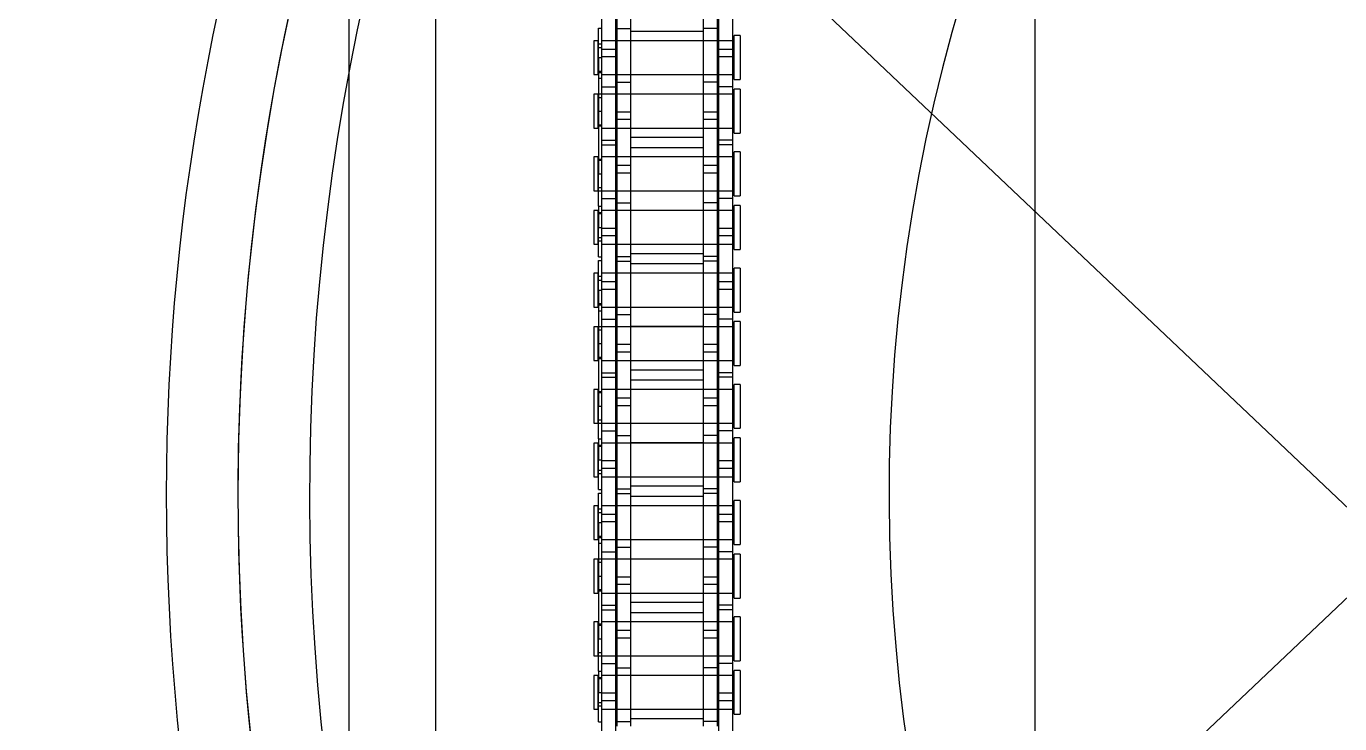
# Model space of a CAD drawing. Header units: metres. Extents: x 0 to 63075, y 0 to 44550.
# Drawn here: x 13922.1 to 14065.6, y 25089.9 to 25166.1 of the extents above; entities that cross this region are included whole.
import ezdxf

# ---------------------------------------------------------------- set-up
doc = ezdxf.new("R2010")
doc.units = ezdxf.units.M
doc.header["$LTSCALE"] = 75
doc.linetypes.add('HIDDEN2', pattern=[4.7625, 3.175, -1.5875])
for name, color, linetype in [('SDM', 7, 'Continuous'), ('SL1', 8, 'Continuous'), ('SL4', 4, 'Continuous'), ('ST1', 7, 'HIDDEN2')]:
    doc.layers.add(name, color=color, linetype=linetype)

# ---------------------------------------------------------------- blocks, each defined once
blk = doc.blocks.new('A$Ca548c4ee')
at = {"layer": 'SL1'}
for p, q in [((5522.12, 2715.22), (6102.12, 2165.22)), ((6102.1, 2715.22), (5522.12, 2165.22))]:
    blk.add_line(p, q, dxfattribs=at)
for centre, major_axis, start_param, end_param in [((5911, 2446.59), (0, 241.3), 0, 1.570798), ((5918.82, 2446.59), (0, 241.3), 0, 1.570798), ((5918.82, 2446.59), (0, 241.3), 0.776095, 3.141593), ((5926.65, 2446.59), (0, 241.3), 0.776095, 3.976762), ((5933.21, 2446.59), (0, 182.55), 0.776095, 3.621544), ((5911, 2446.59), (0, -241.3), 4.712391, 6.283185), ((5918.82, 2446.59), (0, -241.3), 4.712391, 6.283185)]:
    blk.add_ellipse(centre, major_axis=major_axis, ratio=0.965926, start_param=start_param, end_param=end_param, dxfattribs=at)
blk = doc.blocks.new('A$Ca53c419a')
at = {"layer": 'SL4'}
for p, q in [((1004.76, 495.77), (54.76, 495.77)), ((215, 486.24), (1004.76, 486.24)), ((215.01, 420.77), (1004.76, 420.77))]:
    blk.add_line(p, q, dxfattribs=at)
at = {"layer": 'ST1'}
for p, q in [((1004.76, 491), (4.76, 491)), ((215, 486.24), (1004.76, 486.24)), ((662.6, 468.16), (653.5, 468.16)), ((660.3, 468.49), (660.3, 468.16)), ((660.3, 468.49), (663.53, 468.49)), ((665.37, 469), (661.68, 469)), ((661.68, 469), (661.68, 468.53)), ((661.68, 468.53), (665.37, 468.53)), ((661.68, 468.16), (661.68, 466.64)), ((661.68, 468.16), (661.68, 453.66)), ((662.05, 468.53), (662.05, 468.16)), ((662.42, 468.49), (662.42, 468.16)), ((663.46, 468.16), (662.6, 468.16)), ((662.6, 466.64), (662.6, 468.16)), ((672.55, 468.16), (663.46, 468.16)), ((663.46, 468.16), (663.46, 466.64)), ((663.53, 468.49), (663.53, 468.16)), ((665.83, 468.49), (663.53, 468.49)), ((665, 468.16), (665, 468.53)), ((665.15, 468.49), (665.15, 468.16)), ((665.37, 468.53), (665.37, 469)), ((665.37, 466.64), (665.37, 468.16)), ((665.37, 453.66), (665.37, 468.16)), ((665.83, 468.49), (669.38, 468.49)), ((665.83, 468.49), (665.83, 468.16)), ((666.7, 468.16), (666.7, 466.64)), ((671.22, 469), (667.53, 469)), ((667.53, 469), (667.53, 468.53)), ((667.53, 468.53), (671.22, 468.53)), ((667.53, 468.49), (667.53, 466.64)), ((667.53, 468.16), (667.53, 453.66)), ((667.9, 468.53), (667.9, 468.16)), ((669.38, 468.49), (669.38, 468.16)), ((682.08, 468.49), (669.38, 468.49)), ((670.85, 468.16), (670.85, 468.53)), ((671, 468.49), (671, 468.16)), ((671.22, 468.53), (671.22, 469)), ((671.22, 466.64), (671.22, 468.16)), ((671.22, 453.66), (671.22, 468.16)), ((672.55, 468.16), (672.55, 466.64)), ((678.9, 468.16), (672.55, 468.16)), ((673.05, 468.16), (673.05, 466.64)), ((678.07, 469), (674.38, 469)), ((674.38, 469), (674.38, 468.53)), ((674.38, 468.53), (678.07, 468.53)), ((674.38, 468.16), (674.38, 466.64)), ((674.38, 468.16), (674.38, 453.66)), ((674.61, 468.49), (674.61, 468.16)), ((674.75, 468.53), (674.75, 468.16)), ((676.23, 468.49), (676.23, 468.16)), ((677.7, 468.16), (677.7, 468.53)), ((678.07, 468.53), (678.07, 469)), ((678.07, 466.64), (678.07, 468.49)), ((678.07, 453.66), (678.07, 468.16)), ((678.9, 468.16), (678.9, 466.64)), ((688, 468.16), (678.9, 468.16)), ((679.78, 468.16), (679.78, 468.49)), ((683.92, 469), (680.23, 469)), ((680.23, 469), (680.23, 468.53)), ((680.23, 468.53), (683.92, 468.53)), ((680.23, 468.16), (680.23, 466.64)), ((680.23, 468.16), (680.23, 453.66)), ((680.46, 468.49), (680.46, 468.16)), ((680.6, 468.53), (680.6, 468.16)), ((682.08, 468.49), (682.08, 468.16)), ((682.08, 468.49), (685.31, 468.49)), ((682.15, 466.64), (682.15, 468.16)), ((683.01, 468.16), (683.01, 466.64)), ((683.18, 468.49), (683.18, 468.16)), ((683.55, 468.16), (683.55, 468.53)), ((683.92, 468.53), (683.92, 469)), ((683.92, 466.64), (683.92, 468.16)), ((683.92, 453.66), (683.92, 468.16)), ((685.31, 468.49), (685.31, 468.16)), ((685.7, 468.49), (685.7, 468.16)), ((685.7, 468.49), (688.93, 468.49)), ((690.77, 469), (687.08, 469)), ((687.08, 469), (687.08, 468.53)), ((687.08, 468.53), (690.77, 468.53)), ((687.08, 468.16), (687.08, 466.64)), ((687.08, 468.16), (687.08, 453.66)), ((687.45, 468.53), (687.45, 468.16)), ((687.82, 468.49), (687.82, 468.16)), ((688.86, 468.16), (688, 468.16)), ((688, 466.64), (688, 468.16)), ((697.95, 468.16), (688.86, 468.16)), ((688.86, 468.16), (688.86, 466.64)), ((688.93, 468.49), (688.93, 468.16)), ((691.23, 468.49), (688.93, 468.49)), ((690.4, 468.16), (690.4, 468.53)), ((690.55, 468.49), (690.55, 468.16)), ((690.77, 468.53), (690.77, 469)), ((690.77, 466.64), (690.77, 468.16)), ((690.77, 453.66), (690.77, 468.16)), ((691.23, 468.49), (694.78, 468.49)), ((691.23, 468.49), (691.23, 468.16)), ((692.1, 468.16), (692.1, 466.64)), ((696.62, 469), (692.93, 469)), ((692.93, 469), (692.93, 468.53)), ((692.93, 468.53), (696.62, 468.53)), ((692.93, 468.49), (692.93, 466.64)), ((692.93, 468.16), (692.93, 453.66)), ((693.3, 468.53), (693.3, 468.16)), ((694.78, 468.49), (694.78, 468.16)), ((707.48, 468.49), (694.78, 468.49)), ((696.25, 468.16), (696.25, 468.53)), ((696.4, 468.49), (696.4, 468.16)), ((696.62, 468.53), (696.62, 469)), ((696.62, 466.64), (696.62, 468.16)), ((696.62, 453.66), (696.62, 468.16)), ((697.95, 468.16), (697.95, 466.64)), ((704.3, 468.16), (697.95, 468.16)), ((698.45, 468.16), (698.45, 466.64)), ((703.47, 469), (699.78, 469)), ((699.78, 469), (699.78, 468.53)), ((699.78, 468.53), (703.47, 468.53)), ((699.78, 468.16), (699.78, 466.64)), ((699.78, 468.16), (699.78, 453.66)), ((700.01, 468.49), (700.01, 468.16)), ((700.15, 468.53), (700.15, 468.16)), ((701.63, 468.49), (701.63, 468.16)), ((703.1, 468.16), (703.1, 468.53)), ((703.47, 468.53), (703.47, 469)), ((703.47, 466.64), (703.47, 468.49)), ((703.47, 453.66), (703.47, 468.16)), ((704.3, 468.16), (704.3, 466.64)), ((713.4, 468.16), (704.3, 468.16)), ((705.18, 468.16), (705.18, 468.49)), ((709.32, 469), (705.63, 469)), ((705.63, 469), (705.63, 468.53)), ((705.63, 468.53), (709.32, 468.53)), ((705.63, 468.16), (705.63, 466.64)), ((705.63, 468.16), (705.63, 453.66)), ((705.86, 468.49), (705.86, 468.16)), ((706, 468.53), (706, 468.16)), ((707.48, 468.49), (707.48, 468.16)), ((707.48, 468.49), (710.71, 468.49)), ((707.55, 466.64), (707.55, 468.16)), ((708.41, 468.16), (708.41, 466.64)), ((708.58, 468.49), (708.58, 468.16)), ((708.95, 468.16), (708.95, 468.53)), ((709.32, 468.53), (709.32, 469)), ((709.32, 466.64), (709.32, 468.16)), ((709.32, 453.66), (709.32, 468.16)), ((710.71, 468.49), (710.71, 468.16)), ((711.1, 468.49), (711.1, 468.16)), ((711.1, 468.49), (714.33, 468.49)), ((716.17, 469), (712.48, 469)), ((712.48, 469), (712.48, 468.53)), ((712.48, 468.53), (716.17, 468.53)), ((712.48, 468.16), (712.48, 466.64)), ((712.48, 468.16), (712.48, 453.66)), ((712.85, 468.53), (712.85, 468.16)), ((713.22, 468.49), (713.22, 468.16)), ((714.26, 468.16), (713.4, 468.16)), ((713.4, 466.64), (713.4, 468.16)), ((723.35, 468.16), (714.26, 468.16)), ((714.26, 468.16), (714.26, 466.64)), ((714.33, 468.49), (714.33, 468.16)), ((716.63, 468.49), (714.33, 468.49)), ((715.8, 468.16), (715.8, 468.53)), ((715.95, 468.49), (715.95, 468.16)), ((716.17, 468.53), (716.17, 469)), ((716.17, 466.64), (716.17, 468.16)), ((716.17, 453.66), (716.17, 468.16)), ((716.63, 468.49), (720.18, 468.49)), ((716.63, 468.49), (716.63, 468.16)), ((717.5, 468.16), (717.5, 466.64)), ((722.02, 469), (718.33, 469)), ((718.33, 469), (718.33, 468.53)), ((718.33, 468.53), (722.02, 468.53)), ((718.33, 468.49), (718.33, 466.64)), ((718.33, 468.16), (718.33, 453.66)), ((718.7, 468.53), (718.7, 468.16)), ((720.18, 468.49), (720.18, 468.16)), ((732.88, 468.49), (720.18, 468.49)), ((721.65, 468.16), (721.65, 468.53)), ((721.8, 468.49), (721.8, 468.16)), ((722.02, 468.53), (722.02, 469)), ((722.02, 466.64), (722.02, 468.16)), ((722.02, 453.66), (722.02, 468.16)), ((723.35, 468.16), (723.35, 466.64)), ((729.7, 468.16), (723.35, 468.16)), ((723.85, 468.16), (723.85, 466.64)), ((728.87, 469), (725.18, 469)), ((725.18, 469), (725.18, 468.53)), ((725.18, 468.53), (728.87, 468.53)), ((725.18, 468.16), (725.18, 466.64)), ((725.18, 468.16), (725.18, 453.66)), ((725.41, 468.49), (725.41, 468.16)), ((725.55, 468.53), (725.55, 468.16)), ((727.03, 468.49), (727.03, 468.16)), ((728.5, 468.16), (728.5, 468.53)), ((728.87, 468.53), (728.87, 469)), ((728.87, 466.64), (728.87, 468.49)), ((728.87, 453.66), (728.87, 468.16)), ((729.7, 468.16), (729.7, 466.64)), ((738.8, 468.16), (729.7, 468.16)), ((730.58, 468.16), (730.58, 468.49)), ((734.72, 469), (731.03, 469)), ((731.03, 469), (731.03, 468.53)), ((731.03, 468.53), (734.72, 468.53)), ((731.03, 468.16), (731.03, 466.64)), ((731.03, 468.16), (731.03, 453.66)), ((731.26, 468.49), (731.26, 468.16)), ((731.4, 468.53), (731.4, 468.16)), ((732.88, 468.49), (732.88, 468.16)), ((732.88, 468.49), (736.11, 468.49)), ((732.95, 466.64), (732.95, 468.16)), ((733.81, 468.16), (733.81, 466.64)), ((733.98, 468.49), (733.98, 468.16)), ((734.35, 468.16), (734.35, 468.53)), ((734.72, 468.53), (734.72, 469)), ((734.72, 466.64), (734.72, 468.16)), ((734.72, 453.66), (734.72, 468.16)), ((736.11, 468.49), (736.11, 468.16)), ((662.6, 466.64), (653.5, 466.64)), ((666.2, 466.49), (659.85, 466.49)), ((660.35, 466.49), (660.35, 464.97)), ((661.68, 466.49), (661.68, 464.97)), ((663.46, 466.64), (662.6, 466.64)), ((672.55, 466.64), (663.46, 466.64)), ((665.37, 464.97), (665.37, 466.49)), ((666.2, 466.49), (666.2, 464.97)), ((675.3, 466.49), (666.2, 466.49)), ((667.53, 466.49), (667.53, 464.97)), ((669.45, 464.97), (669.45, 466.49)), ((670.31, 466.49), (670.31, 464.97)), ((671.22, 464.97), (671.22, 466.49)), ((678.9, 466.64), (672.55, 466.64)), ((674.38, 466.49), (674.38, 464.97)), ((676.16, 466.49), (675.3, 466.49)), ((675.3, 464.97), (675.3, 466.49)), ((685.25, 466.49), (676.16, 466.49)), ((676.16, 466.49), (676.16, 464.97)), ((678.07, 464.97), (678.07, 466.49)), ((688, 466.64), (678.9, 466.64)), ((679.4, 466.49), (679.4, 464.97)), ((680.23, 466.49), (680.23, 464.97)), ((683.92, 464.97), (683.92, 466.49)), ((685.25, 466.49), (685.25, 464.97)), ((691.6, 466.49), (685.25, 466.49)), ((685.75, 466.49), (685.75, 464.97)), ((687.08, 466.49), (687.08, 464.97)), ((688.86, 466.64), (688, 466.64)), ((697.95, 466.64), (688.86, 466.64)), ((690.77, 464.97), (690.77, 466.49)), ((691.6, 466.49), (691.6, 464.97)), ((700.7, 466.49), (691.6, 466.49)), ((692.93, 466.49), (692.93, 464.97)), ((694.85, 464.97), (694.85, 466.49)), ((695.71, 466.49), (695.71, 464.97)), ((696.62, 464.97), (696.62, 466.49)), ((704.3, 466.64), (697.95, 466.64)), ((699.78, 466.49), (699.78, 464.97)), ((701.56, 466.49), (700.7, 466.49)), ((700.7, 464.97), (700.7, 466.49)), ((710.65, 466.49), (701.56, 466.49)), ((701.56, 466.49), (701.56, 464.97)), ((703.47, 464.97), (703.47, 466.49)), ((713.4, 466.64), (704.3, 466.64)), ((704.8, 466.49), (704.8, 464.97)), ((705.63, 466.49), (705.63, 464.97)), ((709.32, 464.97), (709.32, 466.49)), ((710.65, 466.49), (710.65, 464.97)), ((717, 466.49), (710.65, 466.49)), ((711.15, 466.49), (711.15, 464.97)), ((712.48, 466.49), (712.48, 464.97)), ((714.26, 466.64), (713.4, 466.64)), ((723.35, 466.64), (714.26, 466.64)), ((716.17, 464.97), (716.17, 466.49)), ((717, 466.49), (717, 464.97)), ((726.1, 466.49), (717, 466.49)), ((718.33, 466.49), (718.33, 464.97)), ((720.25, 464.97), (720.25, 466.49)), ((721.11, 466.49), (721.11, 464.97)), ((722.02, 464.97), (722.02, 466.49)), ((729.7, 466.64), (723.35, 466.64)), ((725.18, 466.49), (725.18, 464.97)), ((726.96, 466.49), (726.1, 466.49)), ((726.1, 464.97), (726.1, 466.49)), ((736.05, 466.49), (726.96, 466.49)), ((726.96, 466.49), (726.96, 464.97)), ((728.87, 464.97), (728.87, 466.49)), ((738.8, 466.64), (729.7, 466.64)), ((730.2, 466.49), (730.2, 464.97)), ((731.03, 466.49), (731.03, 464.97)), ((734.72, 464.97), (734.72, 466.49)), ((736.05, 466.49), (736.05, 464.97)), ((742.4, 466.49), (736.05, 466.49)), ((666.2, 464.97), (659.85, 464.97)), ((660.64, 457.04), (660.64, 464.97)), ((661.68, 464.97), (661.68, 457.04)), ((665.37, 457.04), (665.37, 464.97)), ((665.42, 464.97), (665.42, 457.04)), ((675.3, 464.97), (666.2, 464.97)), ((667.49, 457.04), (667.49, 464.97)), ((667.53, 464.97), (667.53, 457.04)), ((671.22, 457.04), (671.22, 464.97)), ((672.27, 464.97), (672.27, 457.04)), ((673.34, 457.04), (673.34, 464.97)), ((674.38, 464.97), (674.38, 457.04)), ((676.16, 464.97), (675.3, 464.97)), ((685.25, 464.97), (676.16, 464.97)), ((678.07, 457.04), (678.07, 464.97)), ((678.12, 464.97), (678.12, 457.04)), ((680.19, 457.04), (680.19, 464.97)), ((680.23, 464.97), (680.23, 457.04)), ((683.92, 457.04), (683.92, 464.97)), ((684.97, 464.97), (684.97, 457.04)), ((691.6, 464.97), (685.25, 464.97)), ((686.04, 457.04), (686.04, 464.97)), ((687.08, 464.97), (687.08, 457.04)), ((690.77, 457.04), (690.77, 464.97)), ((690.82, 464.97), (690.82, 457.04)), ((700.7, 464.97), (691.6, 464.97)), ((692.89, 457.04), (692.89, 464.97)), ((692.93, 464.97), (692.93, 457.04)), ((696.62, 457.04), (696.62, 464.97)), ((697.67, 464.97), (697.67, 457.04)), ((698.74, 457.04), (698.74, 464.97)), ((699.78, 464.97), (699.78, 457.04)), ((701.56, 464.97), (700.7, 464.97)), ((710.65, 464.97), (701.56, 464.97)), ((703.47, 457.04), (703.47, 464.97)), ((703.52, 464.97), (703.52, 457.04)), ((705.59, 457.04), (705.59, 464.97)), ((705.63, 464.97), (705.63, 457.04)), ((709.32, 457.04), (709.32, 464.97)), ((710.37, 464.97), (710.37, 457.04)), ((717, 464.97), (710.65, 464.97)), ((711.44, 457.04), (711.44, 464.97)), ((712.48, 464.97), (712.48, 457.04)), ((716.17, 457.04), (716.17, 464.97)), ((716.22, 464.97), (716.22, 457.04)), ((726.1, 464.97), (717, 464.97)), ((718.29, 457.04), (718.29, 464.97)), ((718.33, 464.97), (718.33, 457.04)), ((722.02, 457.04), (722.02, 464.97)), ((723.07, 464.97), (723.07, 457.04)), ((724.14, 457.04), (724.14, 464.97)), ((725.18, 464.97), (725.18, 457.04)), ((726.96, 464.97), (726.1, 464.97)), ((736.05, 464.97), (726.96, 464.97)), ((728.87, 457.04), (728.87, 464.97)), ((728.92, 464.97), (728.92, 457.04)), ((730.99, 457.04), (730.99, 464.97)), ((731.03, 464.97), (731.03, 457.04)), ((734.72, 457.04), (734.72, 464.97)), ((735.77, 464.97), (735.77, 457.04)), ((742.4, 464.97), (736.05, 464.97)), ((666.2, 457.04), (659.85, 457.04)), ((660.35, 455.52), (660.35, 457.04)), ((661.68, 457.04), (661.68, 455.52)), ((665.37, 455.52), (665.37, 457.04)), ((666.2, 455.52), (666.2, 457.04)), ((675.3, 457.04), (666.2, 457.04)), ((667.53, 457.04), (667.53, 455.52)), ((669.45, 455.52), (669.45, 457.04)), ((670.31, 457.04), (670.31, 455.52)), ((671.22, 455.52), (671.22, 457.04)), ((674.38, 457.04), (674.38, 455.52)), ((676.16, 457.04), (675.3, 457.04)), ((675.3, 455.52), (675.3, 457.04)), ((685.25, 457.04), (676.16, 457.04)), ((676.16, 457.04), (676.16, 455.52)), ((678.07, 455.52), (678.07, 457.04)), ((679.4, 455.52), (679.4, 457.04)), ((680.23, 457.04), (680.23, 455.52)), ((683.92, 455.52), (683.92, 457.04)), ((685.25, 455.52), (685.25, 457.04)), ((691.6, 457.04), (685.25, 457.04)), ((685.75, 455.52), (685.75, 457.04)), ((687.08, 457.04), (687.08, 455.52)), ((690.77, 455.52), (690.77, 457.04)), ((691.6, 455.52), (691.6, 457.04)), ((700.7, 457.04), (691.6, 457.04)), ((692.93, 457.04), (692.93, 455.52)), ((694.85, 455.52), (694.85, 457.04)), ((695.71, 457.04), (695.71, 455.52)), ((696.62, 455.52), (696.62, 457.04)), ((699.78, 457.04), (699.78, 455.52)), ((701.56, 457.04), (700.7, 457.04)), ((700.7, 455.52), (700.7, 457.04)), ((710.65, 457.04), (701.56, 457.04)), ((701.56, 457.04), (701.56, 455.52)), ((703.47, 455.52), (703.47, 457.04)), ((704.8, 455.52), (704.8, 457.04)), ((705.63, 457.04), (705.63, 455.52)), ((709.32, 455.52), (709.32, 457.04)), ((710.65, 455.52), (710.65, 457.04)), ((717, 457.04), (710.65, 457.04)), ((711.15, 455.52), (711.15, 457.04)), ((712.48, 457.04), (712.48, 455.52)), ((716.17, 455.52), (716.17, 457.04)), ((717, 455.52), (717, 457.04)), ((726.1, 457.04), (717, 457.04)), ((718.33, 457.04), (718.33, 455.52)), ((720.25, 455.52), (720.25, 457.04)), ((721.11, 457.04), (721.11, 455.52)), ((722.02, 455.52), (722.02, 457.04)), ((725.18, 457.04), (725.18, 455.52)), ((726.96, 457.04), (726.1, 457.04)), ((726.1, 455.52), (726.1, 457.04)), ((736.05, 457.04), (726.96, 457.04)), ((726.96, 457.04), (726.96, 455.52)), ((728.87, 455.52), (728.87, 457.04)), ((730.2, 455.52), (730.2, 457.04)), ((731.03, 457.04), (731.03, 455.52)), ((734.72, 455.52), (734.72, 457.04)), ((736.05, 455.52), (736.05, 457.04)), ((742.4, 457.04), (736.05, 457.04)), ((662.6, 455.36), (653.5, 455.36)), ((666.2, 455.52), (659.85, 455.52)), ((661.68, 455.36), (661.68, 453.84)), ((663.46, 455.36), (662.6, 455.36)), ((662.6, 453.84), (662.6, 455.36)), ((672.55, 455.36), (663.46, 455.36)), ((663.46, 455.36), (663.46, 453.84)), ((665.37, 453.84), (665.37, 455.36)), ((675.3, 455.52), (666.2, 455.52)), ((666.7, 453.84), (666.7, 455.36)), ((667.53, 455.36), (667.53, 453.84)), ((671.22, 453.84), (671.22, 455.36)), ((672.55, 453.84), (672.55, 455.36)), ((678.9, 455.36), (672.55, 455.36)), ((673.05, 453.84), (673.05, 455.36)), ((674.38, 455.36), (674.38, 453.84)), ((676.16, 455.52), (675.3, 455.52)), ((685.25, 455.52), (676.16, 455.52)), ((678.07, 453.84), (678.07, 455.36)), ((678.9, 453.84), (678.9, 455.36)), ((688, 455.36), (678.9, 455.36)), ((680.23, 455.36), (680.23, 453.84)), ((682.15, 453.84), (682.15, 455.36)), ((683.01, 455.36), (683.01, 453.84)), ((683.92, 453.84), (683.92, 455.36)), ((691.6, 455.52), (685.25, 455.52)), ((687.08, 455.36), (687.08, 453.84)), ((688.86, 455.36), (688, 455.36)), ((688, 453.84), (688, 455.36)), ((697.95, 455.36), (688.86, 455.36)), ((688.86, 455.36), (688.86, 453.84)), ((690.77, 453.84), (690.77, 455.36)), ((700.7, 455.52), (691.6, 455.52)), ((692.1, 453.84), (692.1, 455.36)), ((692.93, 455.36), (692.93, 453.84)), ((696.62, 453.84), (696.62, 455.36)), ((697.95, 453.84), (697.95, 455.36)), ((704.3, 455.36), (697.95, 455.36)), ((698.45, 453.84), (698.45, 455.36)), ((699.78, 455.36), (699.78, 453.84)), ((701.56, 455.52), (700.7, 455.52)), ((710.65, 455.52), (701.56, 455.52)), ((703.47, 453.84), (703.47, 455.36)), ((704.3, 453.84), (704.3, 455.36)), ((713.4, 455.36), (704.3, 455.36)), ((705.63, 455.36), (705.63, 453.84)), ((707.55, 453.84), (707.55, 455.36)), ((708.41, 455.36), (708.41, 453.84)), ((709.32, 453.84), (709.32, 455.36)), ((717, 455.52), (710.65, 455.52)), ((712.48, 455.36), (712.48, 453.84)), ((714.26, 455.36), (713.4, 455.36)), ((713.4, 453.84), (713.4, 455.36)), ((723.35, 455.36), (714.26, 455.36)), ((714.26, 455.36), (714.26, 453.84)), ((716.17, 453.84), (716.17, 455.36)), ((726.1, 455.52), (717, 455.52)), ((717.5, 453.84), (717.5, 455.36)), ((718.33, 455.36), (718.33, 453.84)), ((722.02, 453.84), (722.02, 455.36)), ((723.35, 453.84), (723.35, 455.36)), ((729.7, 455.36), (723.35, 455.36)), ((723.85, 453.84), (723.85, 455.36)), ((725.18, 455.36), (725.18, 453.84)), ((726.96, 455.52), (726.1, 455.52)), ((736.05, 455.52), (726.96, 455.52)), ((728.87, 453.84), (728.87, 455.36)), ((729.7, 453.84), (729.7, 455.36)), ((738.8, 455.36), (729.7, 455.36)), ((731.03, 455.36), (731.03, 453.84)), ((732.95, 453.84), (732.95, 455.36)), ((733.81, 455.36), (733.81, 453.84)), ((734.72, 453.84), (734.72, 455.36)), ((742.4, 455.52), (736.05, 455.52)), ((662.6, 453.84), (653.5, 453.84)), ((661.13, 453.66), (665.93, 453.66)), ((661.13, 453.66), (661.13, 453)), ((663.46, 453.84), (662.6, 453.84)), ((672.55, 453.84), (663.46, 453.84)), ((665.93, 453), (665.93, 453.66)), ((666.98, 453.66), (671.78, 453.66)), ((666.98, 453.66), (666.98, 453)), ((671.78, 453), (671.78, 453.66)), ((678.9, 453.84), (672.55, 453.84)), ((673.83, 453.66), (678.63, 453.66)), ((673.83, 453.66), (673.83, 453)), ((678.63, 453), (678.63, 453.66)), ((688, 453.84), (678.9, 453.84)), ((679.68, 453.66), (684.48, 453.66)), ((679.68, 453.66), (679.68, 453)), ((684.48, 453), (684.48, 453.66)), ((686.53, 453.66), (691.33, 453.66)), ((686.53, 453.66), (686.53, 453)), ((688.86, 453.84), (688, 453.84)), ((697.95, 453.84), (688.86, 453.84)), ((691.33, 453), (691.33, 453.66)), ((692.38, 453.66), (697.18, 453.66)), ((692.38, 453.66), (692.38, 453)), ((697.18, 453), (697.18, 453.66)), ((704.3, 453.84), (697.95, 453.84)), ((699.23, 453.66), (704.03, 453.66)), ((699.23, 453.66), (699.23, 453)), ((704.03, 453), (704.03, 453.66)), ((713.4, 453.84), (704.3, 453.84)), ((705.08, 453.66), (709.88, 453.66)), ((705.08, 453.66), (705.08, 453)), ((709.88, 453), (709.88, 453.66)), ((711.93, 453.66), (716.73, 453.66)), ((711.93, 453.66), (711.93, 453)), ((714.26, 453.84), (713.4, 453.84)), ((723.35, 453.84), (714.26, 453.84)), ((716.73, 453), (716.73, 453.66)), ((717.78, 453.66), (722.58, 453.66)), ((717.78, 453.66), (717.78, 453)), ((722.58, 453), (722.58, 453.66)), ((729.7, 453.84), (723.35, 453.84)), ((724.63, 453.66), (729.43, 453.66)), ((724.63, 453.66), (724.63, 453)), ((729.43, 453), (729.43, 453.66)), ((738.8, 453.84), (729.7, 453.84)), ((730.48, 453.66), (735.28, 453.66)), ((730.48, 453.66), (730.48, 453)), ((735.28, 453), (735.28, 453.66)), ((665.93, 453), (661.13, 453)), ((671.78, 453), (666.98, 453)), ((678.63, 453), (673.83, 453)), ((684.48, 453), (679.68, 453)), ((691.33, 453), (686.53, 453)), ((697.18, 453), (692.38, 453)), ((704.03, 453), (699.23, 453)), ((709.88, 453), (705.08, 453)), ((716.73, 453), (711.93, 453)), ((722.58, 453), (717.78, 453)), ((729.43, 453), (724.63, 453)), ((735.28, 453), (730.48, 453))]:
    blk.add_line(p, q, dxfattribs=at)

msp = doc.modelspace()

# ---------------------------------------------------------------- block references
at = {"layer": 'SDM'}
msp.add_blockref('A$Ca548c4ee', (8259.51, 22668.36), dxfattribs=at)
at = {"layer": 'SDM', "rotation": 90}
msp.add_blockref('A$Ca53c419a', (14453.13, 24429.77), dxfattribs=at)

doc.saveas('drawing.dxf')
